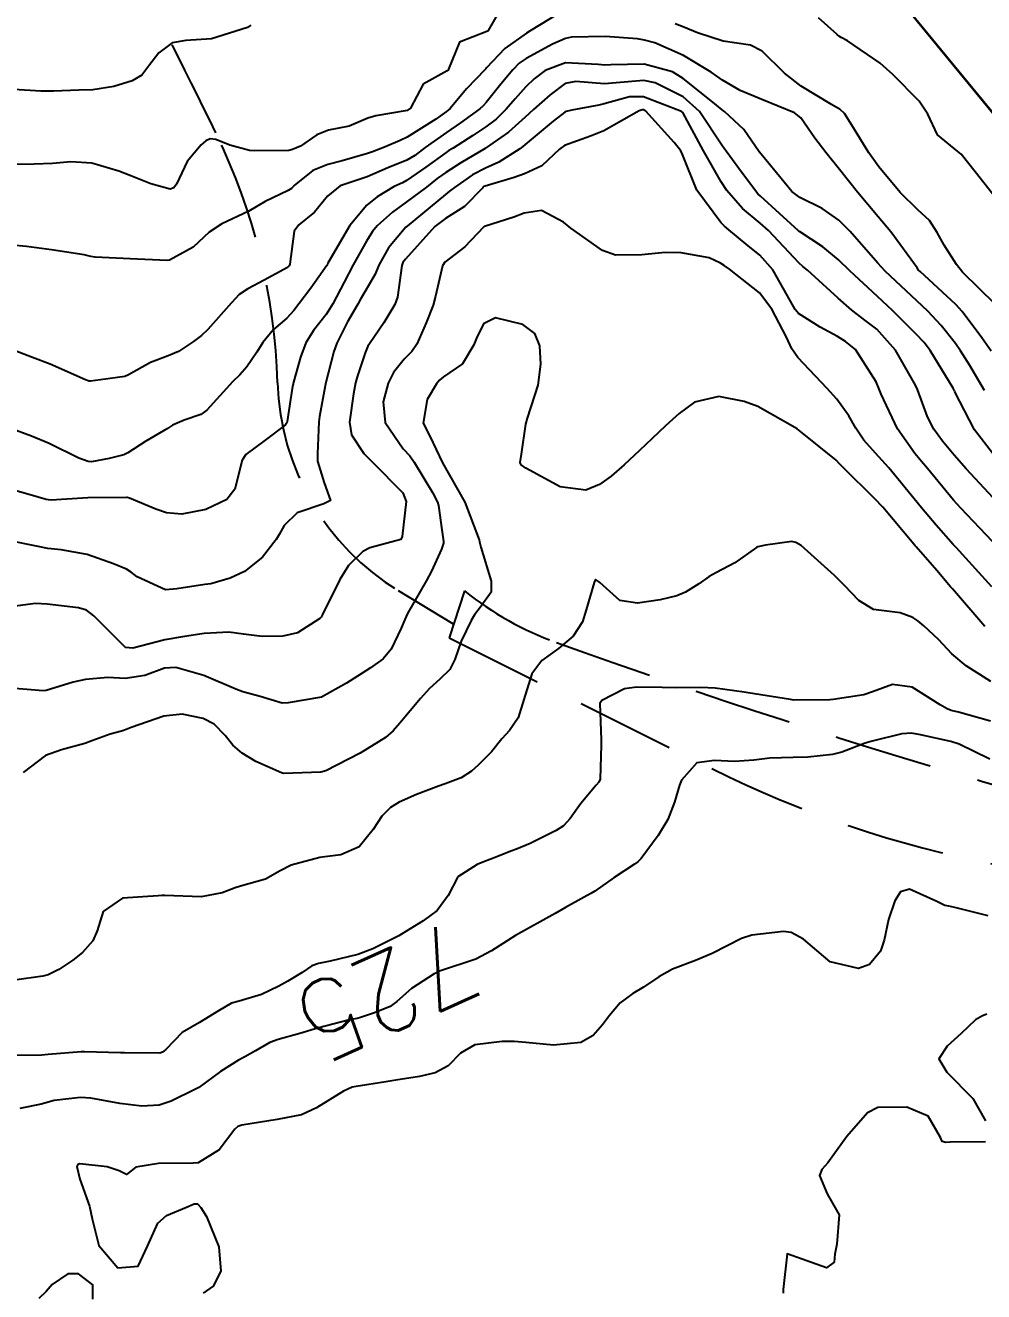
# Model space of a CAD drawing. Header units: metres. Extents: x 298520 to 308411, y 7433745 to 7450750.
# Drawn here: x 303461.8 to 303510.5, y 7440379.2 to 7440443.5 of the extents above; entities that cross this region are included whole.
import ezdxf
from ezdxf.enums import TextEntityAlignment as Align

# ---------------------------------------------------------------- set-up
doc = ezdxf.new("R2010")
doc.units = ezdxf.units.M
doc.header["$LTSCALE"] = 10
doc.linetypes.add('CONTINUO', pattern=[0])
doc.linetypes.add('DASHED', pattern=[0.75, 0.5, -0.25])
for name, color, linetype in [('Cotas', 45, 'Continuous'), ('Curvas de Nivel 1m', 11, 'Continuous'), ('Curvas de Nivel 5m', 15, 'Continuous'), ('Eixo_Estaqueamento', 45, 'CONTINUO'), ('Linha Férrea', 251, 'TRACKS'), ('Vias Secundárias', 230, 'DASHED')]:
    doc.layers.add(name, color=color, linetype=linetype)
doc.styles.add('Style-STANDARD', font='STANDARD.shx')
doc.linetypes.add('TRACKS', pattern='A,0.15,[130,ltypeshp.shx,S=0.25,R=0,X=0,Y=0],0.15', length=0.3)

msp = doc.modelspace()

# ---------------------------------------------------------------- linework, layer by layer
at = {"layer": 'Curvas de Nivel 1m', "flags": 128}
for points, elevation in [([(303486.04, 7440444.508), (303485.324, 7440443.279), (303485.297, 7440443.245), (303485.262, 7440443.226), (303483.873, 7440442.677), (303483.311, 7440441.299), (303483.289, 7440441.252), (303483.242, 7440441.216), (303482.011, 7440440.539), (303481.378, 7440439.328), (303481.212, 7440439.21), (303479.616, 7440438.939), (303479.207, 7440438.808), (303478.255, 7440438.416), (303477.201, 7440438.203), (303476.613, 7440437.972), (303475.789, 7440437.394), (303475.374, 7440437.214), (303475.19, 7440437.175), (303473.452, 7440437.155), (303473.189, 7440437.174), (303472.19, 7440437.435), (303471.481, 7440437.731), (303471.196, 7440437.765), (303470.978, 7440437.669), (303470.728, 7440437.455), (303470.023, 7440436.619), (303469.479, 7440435.467), (303469.354, 7440435.275), (303469.16, 7440435.202), (303468.176, 7440435.48), (303467.169, 7440435.889), (303466.555, 7440436.116), (303465.178, 7440436.519), (303464.116, 7440436.593), (303463.178, 7440436.515), (303462.251, 7440436.479), (303461.176, 7440436.461)], 736), ([(303473.264, 7440443.542), (303473.083, 7440443.423), (303471.257, 7440442.854), (303469.957, 7440442.762), (303469.255, 7440442.642), (303468.582, 7440442.144), (303468.082, 7440441.482), (303467.712, 7440441.009), (303467.231, 7440440.708), (303466.303, 7440440.428), (303465.224, 7440440.26), (303464.517, 7440440.233), (303463.223, 7440440.19), (303462.585, 7440440.187), (303461.223, 7440440.268)], 737), ([(303510.96, 7440434.972), (303510.072, 7440436.089), (303509.359, 7440436.988), (303509.194, 7440437.124), (303508.156, 7440437.96), (303507.671, 7440439.013), (303507.223, 7440439.683), (303505.89, 7440441.034), (303505.249, 7440441.611), (303503.576, 7440442.741), (303503.262, 7440442.92), (303503.174, 7440442.974), (303503.053, 7440443.063), (303502.114, 7440443.92)], 736), ([(303510.892, 7440426.972), (303510.41, 7440427.646), (303509.42, 7440428.987), (303509.098, 7440429.337), (303507.27, 7440431.018), (303507.199, 7440431.094), (303507.125, 7440431.205), (303505.794, 7440433.033), (303505.151, 7440433.803), (303504.086, 7440435.051), (303503.18, 7440436.209), (303502.487, 7440437.071), (303501.922, 7440437.801), (303501.21, 7440438.827), (303500.894, 7440439.093), (303499.223, 7440439.759), (303498.135, 7440440.22), (303497.237, 7440440.744), (303496.653, 7440441.146), (303495.251, 7440441.997), (303493.793, 7440442.64), (303493.259, 7440442.788), (303492.914, 7440442.84), (303491.26, 7440442.96), (303489.558, 7440442.929), (303489.259, 7440442.867), (303488.597, 7440442.58), (303487.249, 7440441.852), (303486.903, 7440441.607), (303486.573, 7440441.267), (303485.964, 7440440.541), (303485.218, 7440439.619), (303485.062, 7440439.435), (303484.894, 7440439.283), (303483.917, 7440438.582), (303483.201, 7440438.091), (303482.128, 7440437.316), (303481.588, 7440436.923), (303481.183, 7440436.687), (303480.226, 7440436.291), (303479.17, 7440435.841), (303478.812, 7440435.712), (303477.804, 7440435.37), (303477.158, 7440434.849), (303476.501, 7440434.035), (303475.702, 7440433.394), (303475.466, 7440433.071), (303475.247, 7440431.399), (303475.211, 7440431.309), (303475.12, 7440431.222), (303473.938, 7440430.584), (303473.104, 7440430.141), (303472.674, 7440429.852), (303472.272, 7440429.432), (303471.079, 7440428.072), (303470.759, 7440427.771), (303470.354, 7440427.457), (303469.582, 7440426.948), (303469.062, 7440426.728), (303468.153, 7440426.387), (303467.047, 7440425.768), (303466.856, 7440425.691), (303465.612, 7440425.514), (303465.119, 7440425.442), (303465.042, 7440425.445), (303464.849, 7440425.522), (303463.054, 7440426.31), (303462.158, 7440426.648), (303461.068, 7440427.076)], 734), ([(303510.547, 7440424.975), (303509.798, 7440426.247), (303509.333, 7440426.987), (303509.077, 7440427.36), (303508.353, 7440428.268), (303507.663, 7440429.011), (303507.101, 7440429.535), (303505.502, 7440431.036), (303505.127, 7440431.438), (303503.72, 7440433.054), (303503.149, 7440433.633), (303502.3, 7440434.219), (303501.16, 7440434.774), (303500.751, 7440435.094), (303499.191, 7440436.98), (303499.103, 7440437.111), (303498.318, 7440438.238), (303497.351, 7440439.138), (303497.214, 7440439.239), (303496.736, 7440439.629), (303495.238, 7440440.831), (303494.685, 7440441.166), (303493.247, 7440441.554), (303491.563, 7440441.522), (303491.246, 7440441.501), (303490.919, 7440441.54), (303489.247, 7440441.622), (303488.222, 7440441.245), (303487.668, 7440440.822), (303487.23, 7440440.402), (303486.686, 7440439.8), (303486.241, 7440439.27), (303485.725, 7440438.758), (303485.204, 7440438.371), (303484.548, 7440437.938), (303483.539, 7440437.297), (303483.326, 7440437.164), (303483.19, 7440437.074), (303482.162, 7440436.331), (303481.168, 7440435.643), (303480.964, 7440435.534), (303480.55, 7440435.336), (303479.68, 7440434.822), (303479.153, 7440434.391), (303478.286, 7440433.363), (303477.181, 7440431.437), (303477.151, 7440431.38), (303477.141, 7440431.361), (303477.122, 7440431.327), (303476.314, 7440430.179), (303475.72, 7440429.394), (303475.445, 7440429.041), (303475.085, 7440428.651), (303474.417, 7440428.069), (303473.865, 7440427.412), (303473.562, 7440426.918), (303473.054, 7440426.171), (303472.699, 7440425.774), (303472.34, 7440425.431), (303471.028, 7440423.97), (303470.726, 7440423.753), (303469.866, 7440423.462), (303469.283, 7440423.204), (303469.019, 7440423.04), (303467.918, 7440422.393), (303467.006, 7440421.802), (303466.803, 7440421.704), (303466.053, 7440421.51), (303465.168, 7440421.351), (303465.001, 7440421.361), (303464.513, 7440421.525), (303463.01, 7440422.284), (303462.111, 7440422.651), (303461.018, 7440423.052)], 733), ([(303511.01, 7440421.717), (303510.035, 7440422.98), (303509.042, 7440424.897), (303509.015, 7440424.963), (303509.002, 7440424.991), (303508.951, 7440425.085), (303507.778, 7440427.009), (303507.477, 7440427.414), (303507.081, 7440427.843), (303505.872, 7440429.032), (303505.104, 7440429.747), (303503.705, 7440431.054), (303503.128, 7440431.614), (303502.339, 7440432.276), (303501.143, 7440433.053), (303501.093, 7440433.09), (303499.16, 7440434.848), (303499.023, 7440434.974), (303498.901, 7440435.114), (303498.057, 7440436.249), (303497.422, 7440437.137), (303497.322, 7440437.265), (303497.196, 7440437.447), (303496.057, 7440439.152), (303495.224, 7440439.894), (303493.801, 7440440.608), (303493.236, 7440440.727), (303491.828, 7440440.607), (303491.233, 7440440.557), (303489.776, 7440440.683), (303489.233, 7440440.573), (303488.468, 7440439.997), (303487.634, 7440439.254), (303487.209, 7440438.858), (303486.362, 7440438.107), (303485.193, 7440437.294), (303485.171, 7440437.28), (303483.931, 7440436.543), (303483.174, 7440436.05), (303482.736, 7440435.74), (303482.18, 7440435.315), (303481.155, 7440434.54), (303480.456, 7440434.031), (303479.68, 7440433.345), (303479.437, 7440433.049), (303479.135, 7440432.567), (303478.454, 7440431.36), (303477.995, 7440430.481), (303477.434, 7440429.375), (303477.087, 7440428.83), (303476.441, 7440428.025), (303476.05, 7440427.39), (303475.785, 7440426.67), (303475.436, 7440425.396), (303475.365, 7440425.071), (303475.109, 7440423.399), (303475.091, 7440423.33), (303475.021, 7440423.231), (303473.983, 7440422.441), (303473.006, 7440421.712), (303472.819, 7440421.423), (303472.45, 7440419.959), (303472.037, 7440419.434), (303470.968, 7440418.927), (303469.746, 7440418.682), (303468.966, 7440418.76), (303468.428, 7440418.939), (303467.091, 7440419.498), (303466.973, 7440419.536), (303466.936, 7440419.538), (303464.973, 7440419.52), (303463.108, 7440419.403), (303462.972, 7440419.406), (303462.857, 7440419.427), (303462.46, 7440419.548), (303460.979, 7440419.975)], 732), ([(303510.981, 7440419.507), (303509.615, 7440420.984), (303509.01, 7440421.684), (303508.416, 7440422.398), (303507.968, 7440423.006), (303507.653, 7440423.635), (303507.136, 7440425.019), (303507.046, 7440425.237), (303506.032, 7440427.03), (303505.083, 7440428.085), (303504.538, 7440428.499), (303503.803, 7440429.053), (303503.102, 7440429.658), (303501.548, 7440431.084), (303501.314, 7440431.276), (303501.127, 7440431.449), (303499.571, 7440433.106), (303499.147, 7440433.48), (303498.249, 7440434.218), (303497.458, 7440435.136), (303497.169, 7440435.578), (303496.271, 7440437.149), (303495.212, 7440439.103), (303495.152, 7440439.161), (303493.224, 7440439.893), (303492.509, 7440439.905), (303491.218, 7440439.539), (303490.949, 7440439.481), (303489.581, 7440439.226), (303489.289, 7440439.153), (303489.212, 7440439.118), (303488.631, 7440438.663), (303487.195, 7440437.474), (303487.077, 7440437.378), (303486.928, 7440437.263), (303485.872, 7440436.584), (303485.178, 7440436.269), (303484.526, 7440435.934), (303483.614, 7440435.295), (303483.361, 7440435.098), (303483.159, 7440434.939), (303481.21, 7440433.329), (303481.142, 7440433.271), (303480.253, 7440432.217), (303479.773, 7440431.343), (303479.582, 7440430.88), (303479.104, 7440430.074), (303478.833, 7440429.618), (303478.693, 7440429.356), (303478.175, 7440428.454), (303477.629, 7440427.372), (303477.48, 7440426.96), (303477.08, 7440425.379), (303477.041, 7440425.207), (303476.75, 7440423.658), (303476.722, 7440423.383), (303476.642, 7440421.749), (303476.642, 7440421.384), (303476.986, 7440420.276), (303477.307, 7440419.375), (303476.971, 7440419.204), (303475.615, 7440418.745), (303474.96, 7440418.108), (303474.699, 7440417.659), (303474.542, 7440417.404), (303473.856, 7440416.499), (303472.936, 7440415.764), (303472.202, 7440415.431), (303471.223, 7440415.151), (303470.928, 7440415.107), (303469.505, 7440414.884), (303468.924, 7440414.845), (303467.488, 7440415.492), (303467.173, 7440415.734), (303466.937, 7440415.896), (303466.287, 7440416.158), (303464.944, 7440416.631), (303463.616, 7440416.864), (303462.947, 7440416.947), (303462.45, 7440417.049), (303460.951, 7440417.341)], 731), ([(303510.923, 7440414.998), (303509.102, 7440416.989), (303508.955, 7440417.15), (303508.092, 7440418.131), (303507.347, 7440419.014), (303506.979, 7440419.458), (303505.685, 7440421.033), (303505.01, 7440421.792), (303504.419, 7440422.451), (303504.008, 7440423.055), (303503.655, 7440423.687), (303503.038, 7440424.535), (303502.546, 7440425.075), (303501.066, 7440426.653), (303500.754, 7440427.093), (303500.488, 7440427.687), (303499.74, 7440429.104), (303499.105, 7440429.939), (303497.595, 7440431.133), (303497.309, 7440431.322), (303497.126, 7440431.443), (303496.558, 7440431.716), (303495.131, 7440431.975), (303494.318, 7440431.981), (303493.13, 7440431.861), (303491.786, 7440431.857), (303491.132, 7440432.093), (303489.529, 7440433.226), (303489.146, 7440433.534), (303488.031, 7440434.126), (303487.15, 7440433.986), (303486.627, 7440433.786), (303485.143, 7440433.314), (303485.122, 7440433.302), (303485.091, 7440433.281), (303484.141, 7440432.282), (303483.125, 7440431.488), (303482.999, 7440431.302), (303482.645, 7440429.762), (303482.529, 7440429.308), (303482.176, 7440428.406), (303481.69, 7440427.321), (303481.442, 7440426.95), (303481.061, 7440426.56), (303480.504, 7440425.883), (303480.244, 7440425.338), (303479.979, 7440424.395), (303480.09, 7440423.339), (303481.01, 7440421.999), (303481.333, 7440421.652), (303481.557, 7440421.322), (303482.495, 7440419.793), (303482.751, 7440419.303), (303482.799, 7440419.13), (303482.959, 7440417.894), (303483.05, 7440417.299), (303483.046, 7440417.205), (303482.947, 7440416.904), (303482.45, 7440415.787), (303482.181, 7440415.311), (303481.225, 7440413.644), (303481.082, 7440413.327), (303480.899, 7440412.893), (303480.399, 7440411.824), (303479.988, 7440411.339), (303479.347, 7440410.874), (303478.871, 7440410.561), (303478.126, 7440410.099), (303476.853, 7440409.38), (303475.152, 7440409.094), (303474.85, 7440409.076), (303473.741, 7440409.411), (303472.856, 7440409.649), (303472.5, 7440409.784), (303470.868, 7440410.484), (303469.441, 7440410.897), (303468.874, 7440410.858), (303467.872, 7440410.481), (303466.865, 7440410.334), (303465.998, 7440410.377), (303464.864, 7440410.282), (303464.238, 7440410.151), (303462.856, 7440409.716), (303462.7, 7440409.697), (303460.857, 7440409.852)], 729), ([(303510.557, 7440412.973), (303508.922, 7440414.892), (303508.872, 7440414.94), (303508.823, 7440414.992), (303508.123, 7440415.814), (303507.071, 7440417.018), (303507.018, 7440417.083), (303506.954, 7440417.154), (303505.375, 7440419.036), (303504.979, 7440419.472), (303503.357, 7440421.065), (303503.183, 7440421.246), (303503.007, 7440421.434), (303501.288, 7440422.819), (303501.022, 7440423.015), (303500.912, 7440423.091), (303499.033, 7440424.161), (303498.332, 7440424.417), (303497.038, 7440424.662), (303495.808, 7440424.38), (303495.029, 7440423.808), (303494.692, 7440423.498), (303494.341, 7440423.167), (303493.661, 7440422.529), (303493.01, 7440421.92), (303492.233, 7440421.192), (303491.573, 7440420.622), (303490.988, 7440420.188), (303490.287, 7440419.913), (303488.985, 7440420.068), (303487.236, 7440421.02), (303487.002, 7440421.199), (303486.959, 7440421.26), (303486.947, 7440421.317), (303487.008, 7440421.738), (303487.235, 7440423.257), (303487.328, 7440423.558), (303487.861, 7440425.248), (303487.991, 7440426.314), (303487.954, 7440427.247), (303487.69, 7440427.862), (303487.084, 7440428.326), (303485.692, 7440428.669), (303485.084, 7440428.356), (303484.721, 7440427.639), (303484.59, 7440427.285), (303484.017, 7440426.332), (303483.048, 7440425.671), (303482.848, 7440425.501), (303482.696, 7440425.305), (303482.23, 7440424.507), (303482.021, 7440423.315), (303482.351, 7440422.645), (303483.003, 7440421.3), (303484.138, 7440419.288), (303484.861, 7440417.373), (303484.881, 7440417.281), (303484.949, 7440417.01), (303485.473, 7440415.274), (303485.474, 7440414.718), (303484.909, 7440413.937), (303484.626, 7440413.562), (303484.462, 7440413.284), (303483.95, 7440412.232), (303483.623, 7440411.293), (303483.376, 7440410.794), (303482.868, 7440410.305), (303482.346, 7440409.822), (303481.88, 7440409.315), (303480.84, 7440408.067), (303480.498, 7440407.671), (303480.102, 7440407.337), (303478.825, 7440406.535), (303477.078, 7440405.639), (303476.815, 7440405.567), (303474.923, 7440405.508), (303474.814, 7440405.532), (303473.519, 7440406.112), (303472.824, 7440406.542), (303472.342, 7440406.941), (303471.957, 7440407.433), (303471.399, 7440408.002), (303470.841, 7440408.299), (303469.778, 7440408.526), (303468.842, 7440408.409), (303467.183, 7440407.841), (303466.835, 7440407.701), (303466.684, 7440407.652), (303466.117, 7440407.507), (303465.178, 7440407.168), (303464.828, 7440407.026), (303463.642, 7440406.714), (303462.822, 7440406.424), (303461.697, 7440405.557)], 728), ([(303510.871, 7440410.187), (303509.619, 7440410.983), (303508.889, 7440411.581), (303508.201, 7440412.306), (303507.456, 7440413.012), (303507.153, 7440413.263), (303506.907, 7440413.435), (303506.261, 7440413.675), (303504.911, 7440413.841), (303504.168, 7440414.304), (303503.439, 7440415.062), (303502.93, 7440415.565), (303501.232, 7440417.087), (303500.955, 7440417.253), (303500.755, 7440417.291), (303499.411, 7440417.105), (303499.03, 7440417.031), (303498.951, 7440416.994), (303497.851, 7440416.215), (303496.932, 7440415.728), (303496.552, 7440415.521), (303496.035, 7440415.149), (303495.356, 7440414.718), (303494.917, 7440414.53), (303494.066, 7440414.325), (303492.913, 7440414.16), (303492.01, 7440414.29), (303490.993, 7440415.209), (303490.924, 7440415.27), (303490.771, 7440415.365), (303490.704, 7440415.212), (303490.302, 7440413.824), (303490.11, 7440413.218), (303489.641, 7440412.477), (303488.889, 7440411.864), (303488.044, 7440411.243), (303487.549, 7440410.574), (303487.142, 7440409.256), (303486.844, 7440408.336), (303486.413, 7440407.689), (303486.024, 7440407.268), (303485.494, 7440406.605), (303484.819, 7440405.932), (303484.476, 7440405.623), (303483.947, 7440405.289), (303483.132, 7440404.973), (303482.806, 7440404.858), (303481.688, 7440404.428), (303480.794, 7440404.041), (303480.357, 7440403.767), (303479.923, 7440403.339), (303479.471, 7440402.649), (303478.767, 7440401.775), (303477.834, 7440401.364), (303476.889, 7440401.25), (303476.761, 7440401.227), (303475.307, 7440400.843), (303474.75, 7440400.557), (303474.013, 7440400.138), (303472.738, 7440399.769), (303472.471, 7440399.69), (303471.795, 7440399.434), (303470.731, 7440399.23), (303468.894, 7440399.306), (303468.731, 7440399.305), (303468.551, 7440399.292), (303466.73, 7440399.165), (303465.753, 7440398.48), (303465.444, 7440397.513), (303465.225, 7440396.997), (303464.702, 7440396.41), (303464.211, 7440396.011), (303463.508, 7440395.532), (303462.956, 7440395.271), (303462.688, 7440395.201), (303461.247, 7440394.999)], 727), ([(303510.845, 7440408.163), (303509.218, 7440408.618), (303508.85, 7440408.71), (303508.642, 7440408.784), (303508.294, 7440408.998), (303506.866, 7440409.888), (303505.867, 7440410.031), (303504.862, 7440409.649), (303504.41, 7440409.496), (303502.856, 7440409.257), (303502.683, 7440409.244), (303500.855, 7440409.238), (303500.69, 7440409.257), (303498.86, 7440409.56), (303498.337, 7440409.642), (303496.864, 7440409.848), (303496.133, 7440409.879), (303494.863, 7440409.862), (303494.164, 7440409.87), (303492.864, 7440409.896), (303492.259, 7440409.799), (303491.097, 7440409.208), (303491, 7440409.06), (303491.07, 7440407.208), (303491.07, 7440406.967), (303491.012, 7440405.208), (303490.951, 7440405.069), (303490.808, 7440404.906), (303490.029, 7440403.983), (303489.488, 7440403.223), (303489.155, 7440402.85), (303488.777, 7440402.599), (303487.462, 7440401.942), (303486.767, 7440401.652), (303486.48, 7440401.549), (303485.769, 7440401.27), (303485.048, 7440400.988), (303484.757, 7440400.88), (303483.788, 7440400.249), (303483.292, 7440399.302), (303482.725, 7440398.542), (303482.026, 7440398.01), (303480.911, 7440397.328), (303480.785, 7440397.257), (303480.712, 7440397.215), (303479.455, 7440396.593), (303478.702, 7440396.305), (303477.294, 7440395.966), (303476.698, 7440395.85), (303476.361, 7440395.719), (303475.863, 7440395.388), (303475.143, 7440394.938), (303474.682, 7440394.695), (303473.81, 7440394.274), (303472.671, 7440393.931), (303472.269, 7440393.825), (303471.62, 7440393.436), (303470.657, 7440392.846), (303469.776, 7440392.335), (303468.948, 7440391.467), (303468.777, 7440391.332), (303468.64, 7440391.293), (303466.837, 7440391.3), (303466.64, 7440391.305), (303464.799, 7440391.36), (303464.64, 7440391.354), (303462.958, 7440391.217), (303462.638, 7440391.191), (303461.03, 7440391.171)], 726), ([(303510.726, 7440398.274), (303509.034, 7440398.683), (303508.731, 7440398.751), (303508.536, 7440398.798), (303508.13, 7440398.999), (303506.742, 7440399.616), (303506.273, 7440399.491), (303505.992, 7440399.027), (303505.666, 7440398.088), (303505.441, 7440397.033), (303505.269, 7440396.47), (303504.694, 7440395.789), (303504.146, 7440395.594), (303502.696, 7440395.932), (303501.349, 7440397.084), (303500.716, 7440397.421), (303500.339, 7440397.471), (303498.715, 7440397.288), (303498.191, 7440397.118), (303496.705, 7440396.352), (303495.856, 7440395.994), (303494.697, 7440395.557), (303493.995, 7440395.17), (303493.223, 7440394.644), (303492.68, 7440394.316), (303492.032, 7440393.837), (303491.496, 7440393.202), (303491.136, 7440392.728), (303490.653, 7440392.192), (303490.033, 7440391.833), (303488.648, 7440391.697), (303487.23, 7440391.833), (303486.649, 7440391.874), (303486.031, 7440391.885), (303484.647, 7440391.71), (303483.918, 7440391.291), (303483.292, 7440390.642), (303482.628, 7440390.294), (303481.837, 7440390.105), (303480.622, 7440389.906), (303480.122, 7440389.833), (303478.617, 7440389.6), (303478.417, 7440389.552), (303477.969, 7440389.36), (303476.604, 7440388.5), (303475.835, 7440388.153), (303474.598, 7440387.922), (303472.802, 7440387.634), (303472.594, 7440387.565), (303472.443, 7440387.431), (303471.65, 7440386.371), (303470.576, 7440385.72), (303470.337, 7440385.691), (303468.575, 7440385.678), (303467.423, 7440385.487), (303466.934, 7440385.127), (303466.57, 7440385.306), (303465.954, 7440385.506), (303464.574, 7440385.668), (303464.463, 7440385.632), (303464.423, 7440385.521), (303464.563, 7440384.878), (303465.059, 7440383.515), (303465.192, 7440382.858), (303465.527, 7440381.51), (303466.506, 7440380.374), (303467.538, 7440380.454), (303468.011, 7440381.478), (303468.535, 7440382.65), (303468.97, 7440383.034), (303469.991, 7440383.456), (303470.372, 7440383.625), (303470.546, 7440383.632), (303470.726, 7440383.448), (303471.001, 7440382.982), (303471.633, 7440381.439), (303471.729, 7440380.213), (303471.338, 7440379.442), (303470.842, 7440379.094)], 724), ([(303510.666, 7440393.264), (303510.453, 7440393.184), (303510.096, 7440392.976), (303509.361, 7440392.278), (303508.649, 7440391.635), (303508.226, 7440390.996), (303508.633, 7440390.318), (303509.955, 7440388.977), (303510.602, 7440387.839)], 723), ([(303510.591, 7440386.775), (303508.809, 7440386.77), (303508.59, 7440386.745), (303508.392, 7440386.794), (303508.304, 7440386.994), (303507.689, 7440388.088), (303506.608, 7440388.546), (303505.123, 7440388.519), (303504.605, 7440388.251), (303503.555, 7440387.056), (303502.579, 7440385.718), (303502.273, 7440385.376), (303502.154, 7440385.074), (303502.559, 7440384.143), (303503.167, 7440383.061), (303503.039, 7440381.573), (303502.943, 7440381.064), (303502.911, 7440380.67), (303502.512, 7440380.368), (303500.523, 7440381.09), (303500.322, 7440379.265), (303500.319, 7440379.092)], 723), ([(303465.225, 7440378.773), (303465.232, 7440379.513), (303464.501, 7440380.075), (303463.964, 7440380.062), (303463.16, 7440379.533), (303462.851, 7440379.175), (303462.486, 7440378.821)], 724)]:
    msp.add_lwpolyline(points, dxfattribs=dict(at, elevation=elevation))
at = {"layer": 'Curvas de Nivel 5m', "flags": 128}
for points, elevation in [([(303489.274, 7440444.36), (303487.457, 7440443.257), (303487.262, 7440443.14), (303486.176, 7440442.349), (303485.244, 7440441.365), (303485.202, 7440441.322), (303485.165, 7440441.281), (303484.217, 7440440.301), (303483.383, 7440439.298), (303483.295, 7440439.217), (303483.212, 7440439.162), (303482.666, 7440438.767), (303481.198, 7440437.852), (303480.849, 7440437.681), (303480.058, 7440437.341), (303479.437, 7440437.1), (303479.188, 7440437.016), (303477.906, 7440436.645), (303477.179, 7440436.459), (303476.405, 7440436.157), (303475.468, 7440435.397), (303475.321, 7440435.239), (303475.16, 7440435.14), (303473.982, 7440434.584), (303473.15, 7440434.083), (303471.781, 7440433.44), (303471.139, 7440433.022), (303470.332, 7440432.257), (303469.124, 7440431.602), (303469.012, 7440431.584), (303467.125, 7440431.666), (303465.352, 7440431.744), (303465.126, 7440431.783), (303464.784, 7440431.866), (303463.129, 7440432.121), (303461.867, 7440432.295), (303461.131, 7440432.361)], 735), ([(303511.098, 7440429.337), (303509.428, 7440430.987), (303509.127, 7440431.374), (303508.499, 7440432.362), (303508.14, 7440433.005), (303507.751, 7440433.613), (303507.154, 7440434.161), (303506.265, 7440435.029), (303505.182, 7440436.342), (303504.676, 7440437.045), (303503.808, 7440438.453), (303503.424, 7440439.058), (303503.216, 7440439.259), (303502.769, 7440439.517), (303501.233, 7440440.436), (303500.386, 7440441.099), (303499.254, 7440442.228), (303498.655, 7440442.518), (303497.259, 7440442.725), (303495.962, 7440443.153), (303495.266, 7440443.435), (303494.825, 7440443.607)], 735), ([(303510.956, 7440417.3), (303509.341, 7440418.986), (303508.979, 7440419.397), (303507.642, 7440421.01), (303507.353, 7440421.361), (303507.01, 7440421.768), (303506.119, 7440423.029), (303505.297, 7440424.781), (303505.202, 7440425.038), (303505.049, 7440425.42), (303503.995, 7440427.056), (303503.483, 7440427.47), (303503.079, 7440427.709), (303502.201, 7440428.191), (303501.091, 7440428.878), (303500.917, 7440429.092), (303500.681, 7440429.512), (303499.782, 7440431.103), (303499.13, 7440431.856), (303498.433, 7440432.417), (303497.555, 7440433.134), (303497.334, 7440433.326), (303497.147, 7440433.518), (303495.925, 7440435.152), (303495.19, 7440436.962), (303495.109, 7440437.161), (303494.78, 7440437.581), (303493.34, 7440439.179), (303493.214, 7440439.245), (303493.15, 7440439.245), (303493.004, 7440439.183), (303491.203, 7440438.169), (303490.525, 7440437.892), (303489.195, 7440437.417), (303488.946, 7440437.234), (303488.042, 7440436.385), (303487.174, 7440435.986), (303486.636, 7440435.8), (303485.164, 7440435.355), (303485.11, 7440435.334), (303485.053, 7440435.281), (303484.12, 7440434.324), (303483.147, 7440433.716), (303482.612, 7440433.308), (303481.126, 7440431.648), (303480.983, 7440431.472), (303480.926, 7440431.332), (303480.711, 7440429.721), (303480.584, 7440429.335), (303480.021, 7440428.403), (303479.285, 7440427.348), (303479.202, 7440427.218), (303479.066, 7440426.893), (303478.679, 7440425.725), (303478.587, 7440425.357), (303478.478, 7440424.799), (303478.281, 7440423.361), (303478.369, 7440422.712), (303479.007, 7440421.775), (303479.42, 7440421.346), (303480.98, 7440419.775), (303481.152, 7440419.327), (303480.955, 7440417.551), (303480.879, 7440417.405), (303480.629, 7440417.333), (303479.315, 7440416.979), (303478.944, 7440416.781), (303478.225, 7440416.07), (303477.781, 7440415.367), (303476.905, 7440413.591), (303476.829, 7440413.456), (303476.764, 7440413.381), (303475.637, 7440412.651), (303474.894, 7440412.484), (303473.83, 7440412.474), (303472.895, 7440412.58), (303472.146, 7440412.682), (303470.895, 7440412.622), (303469.881, 7440412.472), (303468.891, 7440412.304), (303467.262, 7440411.87), (303466.887, 7440411.908), (303465.287, 7440413.516), (303464.907, 7440413.806), (303464.505, 7440413.928), (303462.911, 7440414.11), (303462.321, 7440414.14), (303460.909, 7440413.95)], 730), ([(303510.822, 7440406.237), (303509.267, 7440406.986), (303508.834, 7440407.122), (303507.293, 7440407.469), (303506.838, 7440407.56), (303506.341, 7440407.522), (303504.834, 7440407.151), (303504.474, 7440407.045), (303503.302, 7440406.587), (303502.824, 7440406.476), (303501.564, 7440406.341), (303500.821, 7440406.315), (303499.64, 7440406.283), (303498.819, 7440406.184), (303497.833, 7440406.11), (303496.818, 7440406.168), (303495.921, 7440406.044), (303495.15, 7440405.157), (303495.051, 7440404.907), (303494.792, 7440404.045), (303494.46, 7440403.165), (303493.957, 7440402.355), (303493.099, 7440401.185), (303492.936, 7440401.012), (303492.758, 7440400.888), (303491.73, 7440400.218), (303490.738, 7440399.527), (303490.546, 7440399.402), (303490.198, 7440399.215), (303489.255, 7440398.697), (303488.724, 7440398.387), (303486.713, 7440397.26), (303485.497, 7440396.481), (303484.701, 7440396.062), (303482.842, 7440395.455), (303482.694, 7440395.375), (303482.655, 7440395.349), (303482.58, 7440395.311), (303481.424, 7440394.58), (303480.672, 7440393.91), (303480.336, 7440393.665), (303479.537, 7440393.341), (303478.891, 7440393.117), (303478.66, 7440393.056), (303478.279, 7440392.976), (303476.655, 7440392.551), (303475.756, 7440392.285), (303474.649, 7440391.983), (303474.226, 7440391.825), (303473.494, 7440391.411), (303472.962, 7440391.093), (303472.635, 7440390.923), (303471.713, 7440390.348), (303470.614, 7440389.539), (303470.556, 7440389.508), (303470.443, 7440389.452), (303469.218, 7440388.852), (303468.605, 7440388.641), (303467.718, 7440388.597), (303466.605, 7440388.732), (303465.129, 7440388.993), (303464.608, 7440389.031), (303463.259, 7440388.881), (303462.605, 7440388.699), (303461.526, 7440388.48)], 725)]:
    msp.add_lwpolyline(points, dxfattribs=dict(at, elevation=elevation))
at = {"layer": 'Eixo_Estaqueamento'}
msp.add_lwpolyline([(303456.113, 7440515.599), (303465.786, 7440500.535), (303475.375, 7440486.349), (303481.424, 7440477.682), (303488.044, 7440468.694), (303497.008, 7440456.501), (303502.617, 7440449.258), (303512.292, 7440437.463), (303523.465, 7440424.473), (303534.882, 7440412.293), (303541.539, 7440405.465), (303549.894, 7440397.253), (303558.633, 7440389.129), (303569.48, 7440379.633), (303578.605, 7440372.221)], dxfattribs=at)
at = {"layer": 'Linha Férrea', "flags": 128}
msp.add_lwpolyline([(307827.162, 7434249.95), (307821.558, 7434258.806), (307819.524, 7434262.43), (307816.304, 7434268.219), (307813.681, 7434272.301), (307811.637, 7434275.461), (307798.221, 7434296.136), (307773.738, 7434334.032), (307761.734, 7434352.011), (307752.472, 7434367.888), (307735.134, 7434393.38), (307710.738, 7434431.015), (307694.807, 7434455.28), (307677.699, 7434482.208), (307665.381, 7434501.663), (307643.884, 7434534.842), (307627.559, 7434562.543), (307613.51, 7434586.874), (307596.955, 7434617.47), (307576.402, 7434659.978), (307564.169, 7434687.319), (307541.059, 7434734.946), (307530.172, 7434758.545), (307516.917, 7434785.92), (307501.763, 7434817.247), (307481.679, 7434859.302), (307459.201, 7434904.199), (307442.79, 7434936.268), (307425.275, 7434968.915), (307411.694, 7434992.242), (307402.565, 7435007.679), (307388.848, 7435028.501), (307366.947, 7435058.298), (307352.497, 7435076.75), (307335.708, 7435095.815), (307323.737, 7435108.404), (307304.876, 7435127.211), (307280.641, 7435149.596), (307260.895, 7435166.247), (307239.502, 7435183.006), (307222.59, 7435195.397), (307206.912, 7435206.431), (307191.542, 7435216.923), (307180.978, 7435223.581), (307147.083, 7435245.035), (307110.179, 7435267.866), (307071.327, 7435292.081), (307013.035, 7435328.917), (306934.22, 7435378.293), (306890.853, 7435406.012), (306860.761, 7435425.266), (306830.445, 7435444.172), (306783.165, 7435474.002), (306743.292, 7435499.125), (306730.646, 7435506.804), (306700.006, 7435524.558), (306649.968, 7435556.158), (306620.536, 7435574.685), (306585.884, 7435596.365), (306549.21, 7435619.443), (306511.464, 7435642.992), (306481.3, 7435662.066), (306449.914, 7435681.79), (306417.31, 7435702.158), (306386.499, 7435720.658), (306359.57, 7435735.78), (306332.265, 7435749.95), (306295.736, 7435767.254), (306254.914, 7435784.832), (306234.551, 7435793.029), (306198.8, 7435806.042), (306177.427, 7435813.736), (306139.201, 7435826.142), (306101.034, 7435838.043), (306051.969, 7435853.031), (306008.186, 7435866.647), (306003.579, 7435868.042), (305974.115, 7435878.736), (305939.654, 7435889.448), (305902.227, 7435900.737), (305881.18, 7435906.223), (305868.578, 7435910.192), (305845.541, 7435919.118), (305815.171, 7435933.297), (305786.711, 7435949.033), (305760.876, 7435966.424), (305735.18, 7435986.894), (305723.755, 7435997.052), (305696.097, 7436025.188), (305678.2, 7436047.897), (305661.02, 7436071.863), (305645.017, 7436096.315), (305622.371, 7436129.703), (305596.142, 7436168.749), (305576.091, 7436198.746), (305559.429, 7436223.15), (305539.44, 7436252.716), (305521.42, 7436279.841), (305512.691, 7436292.824), (305499.486, 7436312.983), (305480.027, 7436341.606), (305460.301, 7436370.83), (305441.558, 7436398.43), (305421.25, 7436428.242), (305402.577, 7436456.088), (305384.092, 7436483.75), (305369.125, 7436505.554), (305351.225, 7436532.173), (305338.344, 7436551.44), (305322.726, 7436574.869), (305306.914, 7436598.296), (305293.244, 7436619.058), (305277.818, 7436644.307), (305263.888, 7436668.981), (305254.713, 7436687.725), (305243.781, 7436710.837), (305233.952, 7436734.393), (305225.106, 7436755.865), (305215.533, 7436780.472), (305201.607, 7436815.682), (305193.173, 7436837.83), (305177.384, 7436877.752), (305166.792, 7436904.686), (305153.942, 7436937.689), (305141.501, 7436969.136), (305130.697, 7436996.497), (305122.016, 7437018.504), (305113.061, 7437043.102), (305101.513, 7437072.011), (305093.245, 7437092.935), (305082.037, 7437121.364), (305073.353, 7437143.916), (305060.568, 7437176.453), (305050.18, 7437206.397), (305043.414, 7437227.867), (305037.467, 7437248.165), (305034.526, 7437261.706), (305031.724, 7437274.104), (305028.718, 7437297.869), (305025.03, 7437326.573), (305023.117, 7437358.555), (305023.119, 7437387.114), (305024.829, 7437414.867), (305027.312, 7437439.505), (305027.407, 7437441.256), (305030.711, 7437462.666), (305036.039, 7437488.902), (305042.465, 7437516.919), (305048.776, 7437544.538), (305055.475, 7437572.1), (305062.866, 7437603.389), (305069.498, 7437630.688), (305077.032, 7437662.821), (305085.46, 7437698.138), (305091.819, 7437727.643), (305097.21, 7437749.95), (305103.918, 7437777.268), (305111.101, 7437807.1), (305121.202, 7437849.915), (305125.406, 7437866.973), (305130.992, 7437888.732), (305137.356, 7437914.575), (305143.477, 7437941.139), (305150.277, 7437969.227), (305155.626, 7437993.858), (305160.498, 7438017.389), (305165.529, 7438047.968), (305167.399, 7438065.921), (305168.452, 7438080.499), (305168.697, 7438098.822), (305168.499, 7438111.609), (305167.442, 7438129.409), (305165.734, 7438144.803), (305163.051, 7438159.253), (305157.36, 7438183.653), (305149.712, 7438209.61), (305142.146, 7438230.516), (305132.877, 7438252.552), (305120.435, 7438277.838), (305109.119, 7438297.22), (305107.007, 7438300.233), (305099.258, 7438311.382), (305091.426, 7438322.415), (305083.384, 7438332.797), (305079.569, 7438337.519), (305074.8, 7438344.056), (305056.823, 7438367.077), (305041.935, 7438386.352), (305023.225, 7438411.978), (305005.975, 7438436.561), (304993.284, 7438456.495), (304983.121, 7438473.171), (304969.538, 7438498.699), (304959.938, 7438517.087), (304947.328, 7438543.432), (304933.09, 7438572.791), (304924.306, 7438590.948), (304918.204, 7438604.464), (304911.783, 7438619.158), (304905.926, 7438632.437), (304900.315, 7438648.46), (304895.834, 7438661.886), (304892.174, 7438674.496), (304887.946, 7438691.238), (304884.694, 7438706.937), (304881.848, 7438723.698), (304879.326, 7438740.134), (304878.187, 7438758.916), (304877.537, 7438778.358), (304877.211, 7438799.094), (304877.455, 7438830.881), (304877.861, 7438863.017), (304878.268, 7438892.702), (304878.595, 7438920.109), (304878.677, 7438952.239), (304877.945, 7438980.303), (304876.318, 7439009.018), (304874.936, 7439022.788), (304873.229, 7439037.841), (304870.14, 7439056.141), (304864.855, 7439082.077), (304859.079, 7439105.013), (304850.377, 7439133.889), (304843.057, 7439154.06), (304836.382, 7439171.237), (304828.249, 7439190.114), (304817.674, 7439211.83), (304806.69, 7439232.736), (304796.364, 7439250.871), (304785.222, 7439269.009), (304772.779, 7439289.097), (304755.7, 7439316.738), (304736.912, 7439345.938), (304718.848, 7439374.335), (304700.222, 7439403.624), (304676.465, 7439440.714), (304659.061, 7439468.061), (304641.493, 7439495.549), (304629.289, 7439514.996), (304612.29, 7439541.915), (304598.786, 7439563.312), (304583.088, 7439588.524), (304568.608, 7439611.383), (304554.371, 7439633.59), (304540.465, 7439656.114), (304527.858, 7439675.88), (304515.488, 7439695.965), (304501.015, 7439718.74), (304492.557, 7439732.179), (304481.09, 7439749.95), (304464.698, 7439773.555), (304458.701, 7439781.55), (304447.468, 7439795.482), (304430.85, 7439814.016), (304417.942, 7439826.867), (304407.625, 7439836.385), (304393.358, 7439848.486), (304380.404, 7439858.342), (304362.661, 7439870.737), (304347.086, 7439880.296), (304333.248, 7439887.82), (304320.73, 7439894.061), (304304.927, 7439900.989), (304286.443, 7439908.157), (304266.642, 7439915.416), (304246.691, 7439922.501), (304225.186, 7439929.977), (304198.999, 7439939.195), (304168.468, 7439950.001), (304152.888, 7439955.629), (304135.919, 7439962.486), (304121.351, 7439968.798), (304105.783, 7439976.385), (304088.736, 7439985.334), (304071.183, 7439995.831), (304051.503, 7440008.737), (304042.509, 7440015.334), (304023.022, 7440030.473), (304002.682, 7440048.64), (303992.184, 7440058.522), (303980.444, 7440070.491), (303965.024, 7440086.226), (303949.368, 7440102.496), (303932.051, 7440120.671), (303917.21, 7440136.166), (303903.071, 7440150.772), (303879.085, 7440174.998), (303863.629, 7440189.711), (303849.061, 7440203.116), (303838.551, 7440211.886), (303825.964, 7440222.577), (303811.471, 7440233.814), (303798.026, 7440243.583), (303789.167, 7440249.782, 0.048699), (303782.733, 7440254.326, -0.013971), (303778.977, 7440256.716, 0.011385), (303767.539, 7440264.078, 0.000455), (303759.243, 7440269.144, 0.004014), (303749.319, 7440275.082, 0.008965), (303739.521, 7440280.605), (303729.166, 7440286.199), (303717.711, 7440292.151), (303693.717, 7440304.367), (303679.104, 7440311.896), (303660.942, 7440321.331), (303642.972, 7440330.918), (303636.468, 7440334.548), (303624.836, 7440341.295), (303611.994, 7440348.943), (303603.079, 7440354.598), (303596.281, 7440359.102), (303587.51, 7440365.427), (303578.605, 7440372.221), (303569.48, 7440379.633), (303558.633, 7440389.129), (303549.894, 7440397.253), (303541.539, 7440405.465), (303534.882, 7440412.293), (303523.465, 7440424.473), (303512.292, 7440437.463), (303502.617, 7440449.258), (303497.008, 7440456.501), (303488.044, 7440468.694), (303481.424, 7440477.682), (303475.375, 7440486.349), (303465.786, 7440500.535), (303456.113, 7440515.599), (303445.613, 7440532.252), (303432.87, 7440552.628), (303423.186, 7440568.064, -0.000757), (303417.987, 7440576.145, 0.007668), (303411.654, 7440585.694), (303403.602, 7440597.441), (303394.768, 7440609.244), (303388.857, 7440616.919), (303381.264, 7440625.91), (303374.43, 7440633.824), (303364.889, 7440644.089), (303358.774, 7440650.239), (303349.646, 7440658.739), (303339.722, 7440667.523), (303332.656, 7440673.464), (303326.724, 7440678.049, -0.018136), (303320.919, 7440682.537, 0.027105), (303312.535, 7440688.782, -0.001525), (303306.785, 7440692.624), (303296.835, 7440699.316), (303291.583, 7440702.647), (303280.845, 7440709.238, 0.008003), (303271.247, 7440714.648, 0.013057), (303255.936, 7440722.447, -0.001991), (303248.373, 7440726.091, 0.012147), (303243.6, 7440728.272, -0.002135), (303237.368, 7440730.971), (303223.7, 7440736.96), (303210.103, 7440742.741), (303193.904, 7440749.566), (303189.82, 7440751.298), (303177.394, 7440756.464), (303158.988, 7440764.273), (303141.646, 7440771.615), (303117.098, 7440781.981), (303101.554, 7440788.524), (303093.446, 7440792.234), (303076.052, 7440800.18), (303054.932, 7440810.372), (303040.156, 7440817.979), (303025.349, 7440825.886), (303013.344, 7440832.756), (303004.06, 7440838.538), (302994.271, 7440845.093), (302982.623, 7440853.413), (302969.58, 7440863.652), (302962.58, 7440869.547), (302953.339, 7440877.801), (302943.024, 7440887.539), (302938.586, 7440892.147), (302933.331, 7440897.537), (302924.321, 7440907.75), (302915.904, 7440917.945), (302907.517, 7440928.751), (302899.78, 7440938.97), (302892.734, 7440949.154), (302888.762, 7440955.109), (302884.574, 7440961.747), (302879.485, 7440969.887), (302873.287, 7440980.614), (302867.777, 7440990.898), (302859.79, 7441006.768), (302851.229, 7441025.298), (302846.823, 7441035.61), (302841.669, 7441047.987), (302837.148, 7441059.318), (302829.38, 7441078.789), (302825.24, 7441088.834), (302821.857, 7441097.357), (302816.249, 7441111.473), (302810.672, 7441125.205), (302804.678, 7441140.046), (302799.05, 7441153.537), (302792.202, 7441169.326), (302786.803, 7441181.368), (302782.699, 7441189.728), (302780.991, 7441193.272, -0.024435), (302778.706, 7441197.526, 0.018839), (302775.042, 7441204.531), (302769.048, 7441215.01), (302764.16, 7441223.098), (302758.012, 7441232.567), (302751.033, 7441242.929), (302746.425, 7441249.467, 0.01417), (302742.29, 7441255.115, -0.010578), (302734.95, 7441264.491, 0.026045), (302726.645, 7441274.447), (302714.77, 7441287.265), (302702.588, 7441299.413), (302690.064, 7441310.886), (302682.561, 7441317.234), (302675.22, 7441323.247), (302666.869, 7441329.42, 0.027574), (302658.671, 7441335.283, -0.011091), (302655.152, 7441337.629, 0.01172), (302645.719, 7441343.898, 0.006642), (302635.246, 7441350.318, 0.010482), (302620.241, 7441358.823, 0.013683), (302599.223, 7441369.429, 0.008553), (302586.726, 7441375.052, 0.011788), (302575.046, 7441379.747, 0.002778), (302570.558, 7441381.4), (302560.876, 7441384.907), (302551.005, 7441388.04), (302546.217, 7441389.527, -0.019135), (302544.903, 7441389.88, 0.019296), (302522.937, 7441395.786, 0.000461), (302511.662, 7441398.344, 0.010049), (302501.513, 7441400.424), (302492.392, 7441402.102), (302485.288, 7441403.295), (302471.447, 7441405.533), (302444.869, 7441409.521), (302415.277, 7441413.929), (302384.345, 7441418.639), (302365.976, 7441421.32), (302360.247, 7441421.986), (302338.704, 7441425.134), (302306.002, 7441430.395), (302286.923, 7441434.198), (302278.604, 7441436.007), (302270.237, 7441438.277), (302260.05, 7441441.209), (302248.718, 7441444.793), (302234.932, 7441449.831), (302225.681, 7441453.688), (302223.91, 7441454.587), (302211.722, 7441460.078), (302198.55, 7441466.939), (302185.194, 7441474.434), (302176.266, 7441480.044), (302166.746, 7441486.088), (302155.705, 7441493.817), (302145.197, 7441501.908), (302133.651, 7441511.457), (302124.111, 7441520.003), (302113.796, 7441530.075), (302104.384, 7441540.03), (302095.467, 7441550.013), (302086.579, 7441560.931), (302077.65, 7441573.115), (302070.772, 7441583.077), (302062.647, 7441595.881), (302055.334, 7441608.401), (302048.687, 7441620.587), (302040.377, 7441636.793), (302032.957, 7441653.052), (302027.217, 7441666.295), (302023.745, 7441674.151), (302020.233, 7441682.946), (302013.855, 7441699.656), (302006.743, 7441720.028), (302000.143, 7441739.465), (301996.81, 7441749.517), (301993.173, 7441760.442), (301988.741, 7441774.004), (301985.313, 7441784.598), (301976.672, 7441811.028), (301970.969, 7441828.13), (301966.757, 7441840.46), (301961.824, 7441854.796), (301956.599, 7441869.324), (301952.694, 7441879.426), (301950.212, 7441885.776), (301947.263, 7441893.123), (301942.827, 7441902.996), (301936.943, 7441915.47), (301925.249, 7441938.089), (301919.939, 7441947.811), (301913.515, 7441959.082), (301904.124, 7441974.92), (301894.52, 7441990.438), (301891.413, 7441995.461), (301886.489, 7442003.183), (301878.67, 7442015.285), (301873.464, 7442023.436), (301865.157, 7442036.288), (301855.839, 7442050.938), (301845.976, 7442066.833), (301838.272, 7442079.461), (301830.416, 7442092.887), (301825.548, 7442101.779), (301821.376, 7442109.453), (301815.662, 7442120.908), (301811.106, 7442130.238), (301807.699, 7442137.999), (301806.423, 7442140.601, 0.023261), (301801.857, 7442152.453, -0.028715), (301797.552, 7442164.003, 0.012936), (301793.732, 7442175.332, -0.025942), (301792.423, 7442179.575, 0.006006), (301789.905, 7442189.062, -0.014708), (301788.14, 7442196.216), (301785.975, 7442206.246), (301784.367, 7442214.306, 0.006026), (301783.559, 7442218.841, -0.007665), (301782.521, 7442224.78, -0.006079), (301780.959, 7442235.44, -0.002739), (301779.703, 7442245.206), (301779.178, 7442249.477), (301778.675, 7442254.381), (301778.065, 7442260.482), (301777.318, 7442271.291), (301776.984, 7442275.413), (301775.911, 7442292.595), (301775.204, 7442301.965), (301774.189, 7442318.205), (301773.646, 7442327.416), (301773.089, 7442335.875), (301772.127, 7442350.268), (301771.292, 7442362.115), (301770.725, 7442371.572), (301769.865, 7442382.07), (301768.552, 7442394.647), (301768.148, 7442398.421), (301767.394, 7442406.074), (301767.009, 7442408.608), (301766.499, 7442411.782), (301764.779, 7442423.533), (301763.465, 7442430.863), (301760.77, 7442444.807), (301759.479, 7442450.076), (301758.259, 7442454.401), (301755.339, 7442466.071), (301751.665, 7442478.105, 0.014406), (301747.843, 7442489.506, -0.000078), (301746.016, 7442494.48), (301743.45, 7442501.467), (301738.686, 7442513.328), (301735.709, 7442520.321), (301732.431, 7442527.285), (301727.104, 7442538.17), (301722.927, 7442546.111, 0.012187), (301718.524, 7442554.109, 0.000535), (301713.357, 7442562.952, 0.014127), (301707.985, 7442571.558, 0.00131), (301703.078, 7442578.904, 0.005502), (301696.107, 7442589.038, 0.012739), (301690.664, 7442596.364, -0.003293), (301687.73, 7442600.161, 0.014011), (301683.494, 7442605.405), (301674.266, 7442616.2), (301665.746, 7442625.395), (301657.648, 7442633.669), (301647.393, 7442643.457), (301636.008, 7442653.979), (301626.6, 7442662.308), (301605.302, 7442680.695), (301585.626, 7442697.221), (301571.106, 7442709.224), (301556.026, 7442721.963), (301546.373, 7442729.879), (301533.385, 7442740.748), (301522.722, 7442749.605), (301509.812, 7442760.238), (301495.057, 7442772.28), (301477.473, 7442786.656), (301465.134, 7442796.879), (301456.431, 7442804.066), (301435.244, 7442821.757), (301421.836, 7442832.858), (301396.975, 7442853.686), (301385.141, 7442863.625), (301370.663, 7442875.779), (301364.72, 7442880.333), (301363.394, 7442881.709), (301340.635, 7442900.571), (301323.028, 7442915.478), (301312.785, 7442924.11), (301300.577, 7442934.699), (301285.849, 7442948.16), (301276.269, 7442957.316), (301270.655, 7442962.881), (301259.99, 7442974.031), (301253.515, 7442981.219), (301247.895, 7442987.531), (301240.384, 7442996.742), (301229.998, 7443009.989), (301221.855, 7443021.632), (301213.131, 7443035.04), (301205.731, 7443047.193), (301200.054, 7443057.202), (301196.13, 7443064.495), (301190.777, 7443075.159), (301186.743, 7443083.781), (301181.573, 7443095.717), (301178.314, 7443103.871), (301173.662, 7443116.191), (301169.173, 7443129.408), (301164.144, 7443147.31, -0.01791), (301159.61, 7443166.203, -0.00496), (301157.559, 7443176.875, -0.011511), (301154.972, 7443193.236, -0.007375), (301153.508, 7443205.472), (301152.718, 7443213.017, -0.00222), (301152.224, 7443222.44), (301151.729, 7443232.749), (301151.603, 7443240.182), (301151.639, 7443249.448), (301151.725, 7443255.841, -0.000163), (301152.025, 7443263.846, -0.011094), (301152.62, 7443273.75), (301153.007, 7443278.435), (301153.225, 7443280.621), (301153.695, 7443286.694, -0.028501), (301154.086, 7443291.63), (301155.314, 7443300.595), (301156.339, 7443307.456), (301157.491, 7443314.977), (301159.202, 7443325.07), (301161.789, 7443338.495), (301165.144, 7443354.564), (301169.449, 7443374.231), (301172.81, 7443391.595), (301174.68, 7443401.171), (301178.924, 7443420.669), (301181.694, 7443433.864), (301184.295, 7443446.536), (301187.696, 7443463.235), (301190.748, 7443479.811), (301192.552, 7443489.809), (301194.095, 7443499.341), (301196.062, 7443513.194), (301197.815, 7443528.847), (301198.978, 7443543.028), (301199.581, 7443554.271), (301200.059, 7443564.719), (301200.282, 7443573.9), (301200.162, 7443588.233), (301199.927, 7443598.374), (301199.281, 7443610.703), (301198.702, 7443618.87), (301198.183, 7443625.385), (301197.204, 7443633.937, -0.007667), (301196.167, 7443643.146, 0.025395), (301194.851, 7443652, -0.01031), (301194.43, 7443654.342), (301193.513, 7443660.134), (301192.135, 7443668.077), (301188.578, 7443684.771), (301185.498, 7443697.176), (301182.785, 7443706.834), (301181.462, 7443711.268), (301177.711, 7443723.713), (301173.808, 7443734.628), (301171.261, 7443741.672), (301169.728, 7443745.668), (301168.223, 7443749.256), (301166.222, 7443754.29), (301158.307, 7443772.479), (301152.394, 7443784.66), (301147.869, 7443793.508), (301140.961, 7443806.331), (301134.742, 7443816.987), (301130.672, 7443823.903), (301127.116, 7443829.58), (301117.999, 7443843.643), (301110.123, 7443855.073), (301103.904, 7443863.685), (301096.373, 7443873.957), (301091.515, 7443880.268), (301082.097, 7443891.988), (301075.191, 7443900.343), (301066.669, 7443910.076), (301057.942, 7443919.52), (301047.68, 7443929.617), (301040.637, 7443936.582), (301031.883, 7443944.37), (301023.758, 7443951.563), (301019.288, 7443955.054), (301009.556, 7443962.804), (300997.58, 7443972.16), (300983.871, 7443982.451), (300964.188, 7443997.461), (300944.108, 7444013.327), (300932.299, 7444022.947), (300914.026, 7444037.339), (300891.313, 7444055.807), (300879.97, 7444064.814), (300848.153, 7444089.828), (300830.362, 7444103.6), (300820.582, 7444111.406), (300808.788, 7444120.923), (300790.074, 7444136.492), (300778.414, 7444146.774), (300770.686, 7444153.71), (300758.584, 7444165.332), (300747.358, 7444176.88), (300740.382, 7444184.133), (300726.752, 7444199.558), (300715.031, 7444213.522), (300701.451, 7444231.207), (300695.757, 7444239.063), (300691.098, 7444245.691), (300688.496, 7444249.683), (300679.245, 7444263.561), (300673.509, 7444272.713), (300665.013, 7444287.411), (300658.593, 7444299.121), (300654.523, 7444306.913), (300645.889, 7444324.778), (300638.775, 7444340.504), (300632.002, 7444357.092), (300623.229, 7444381.315), (300618.039, 7444396.735), (300611.737, 7444416.065), (300609.685, 7444423.435), (300606.998, 7444434.668), (300602.946, 7444451.568), (300599.969, 7444467.01), (300597.626, 7444480.248), (300594.733, 7444500.078), (300593.893, 7444507.369), (300592.267, 7444522.787), (300591.511, 7444531.442), (300590.493, 7444544.959), (300589.841, 7444557.299), (300589.096, 7444574.018), (300588.343, 7444602.107), (300587.685, 7444624.209), (300587.294, 7444638.301), (300586.409, 7444654.83), (300585.213, 7444670.921), (300583.32, 7444689.362), (300581.913, 7444699.787), (300579.93, 7444713.25), (300577.016, 7444730.379), (300574.607, 7444742.839), (300573.261, 7444749.503), (300571.951, 7444755.507), (300567.968, 7444771.617), (300563.223, 7444789.714), (300556.388, 7444811.413), (300552.813, 7444821.862), (300552.051, 7444823.547), (300548.135, 7444834.224), (300543.898, 7444845.238), (300538.737, 7444857.627), (300534.37, 7444867.272, 0.016186), (300529.659, 7444877.358), (300521.065, 7444894.307), (300515.468, 7444904.77), (300506.539, 7444920.708), (300501.331, 7444929.076), (300498.824, 7444933.12), (300487.096, 7444951.631), (300473.997, 7444971.561), (300463.472, 7444987.491), (300453.773, 7445002.708), (300450.06, 7445008.599), (300443.364, 7445019.573), (300432.151, 7445039.253), (300421.263, 7445060.113), (300412.901, 7445077.325), (300404.443, 7445096.117), (300400.04, 7445106.506), (300395.554, 7445118.008), (300385.79, 7445146.048), (300379.043, 7445169.005), (300374.061, 7445187.954), (300369.452, 7445208.366), (300365.384, 7445228.498), (300362.756, 7445242.388), (300361.678, 7445249.758), (300360.143, 7445261.703), (300359.094, 7445273.894), (300358.442, 7445281.783), (300357.503, 7445297.711), (300357.204, 7445314.251), (300357.2, 7445325.495), (300357.632, 7445341.062), (300358.792, 7445365.539), (300359.702, 7445378.899), (300360.824, 7445394.556), (300361.814, 7445408.831), (300364.105, 7445434.807), (300365.553, 7445451.778), (300367.396, 7445471.835), (300368.852, 7445486.766), (300370.027, 7445499.471), (300371.464, 7445515.344), (300372.683, 7445526.312), (300373.395, 7445530.963), (300374.893, 7445547.685), (300376.205, 7445560.819), (300377.581, 7445575.805), (300379.871, 7445599.676), (300382.66, 7445627.08), (300384.233, 7445644.036), (300384.749, 7445648.276), (300386.133, 7445663.647)], format="xyb", dxfattribs=at)
at = {"layer": 'Vias Secundárias'}
for points in [[(303483.562, 7440413.089), (303480.767, 7440414.79, -0.253738), (303474.616, 7440425.362, 0.106302), (303471.482, 7440438.073, 0.008806), (303466.335, 7440448.176, 0.126816), (303458.352, 7440456.899, -0.11051), (303448.858, 7440466.627, 0.05216), (303439.273, 7440479.046, -0.024892), (303433.109, 7440486.191, -0.101015), (303428.877, 7440494.718, 0.056176), (303418.961, 7440520.167, 0.178124), (303412.666, 7440525.85, 0.024236), (303406.338, 7440528.042, 33.307074)], [(303543.931, 7440354.393, 0.046255), (303530.514, 7440390.413, 0.083413), (303526.59, 7440395.963, 0.127753), (303511.851, 7440404.694, -0.016308), (303488.798, 7440412.162, -0.082558), (303484.119, 7440414.783), (303483.333, 7440412.393), (303496.69, 7440405.75, 0.067884), (303511.129, 7440400.87, -0.185593), (303523.639, 7440393.072, -0.081062), (303532.26, 7440376.699, 0.014242)]]:
    msp.add_lwpolyline(points, format="xyb", dxfattribs=at)

# ---------------------------------------------------------------- texts
at = {"layer": 'Cotas', "style": 'Style-STANDARD'}
msp.add_text('725', height=4, rotation=204.39741, dxfattribs=at).set_placement((303480.206, 7440394.384, 725), align=Align.MIDDLE_CENTER)

doc.saveas('drawing.dxf')
